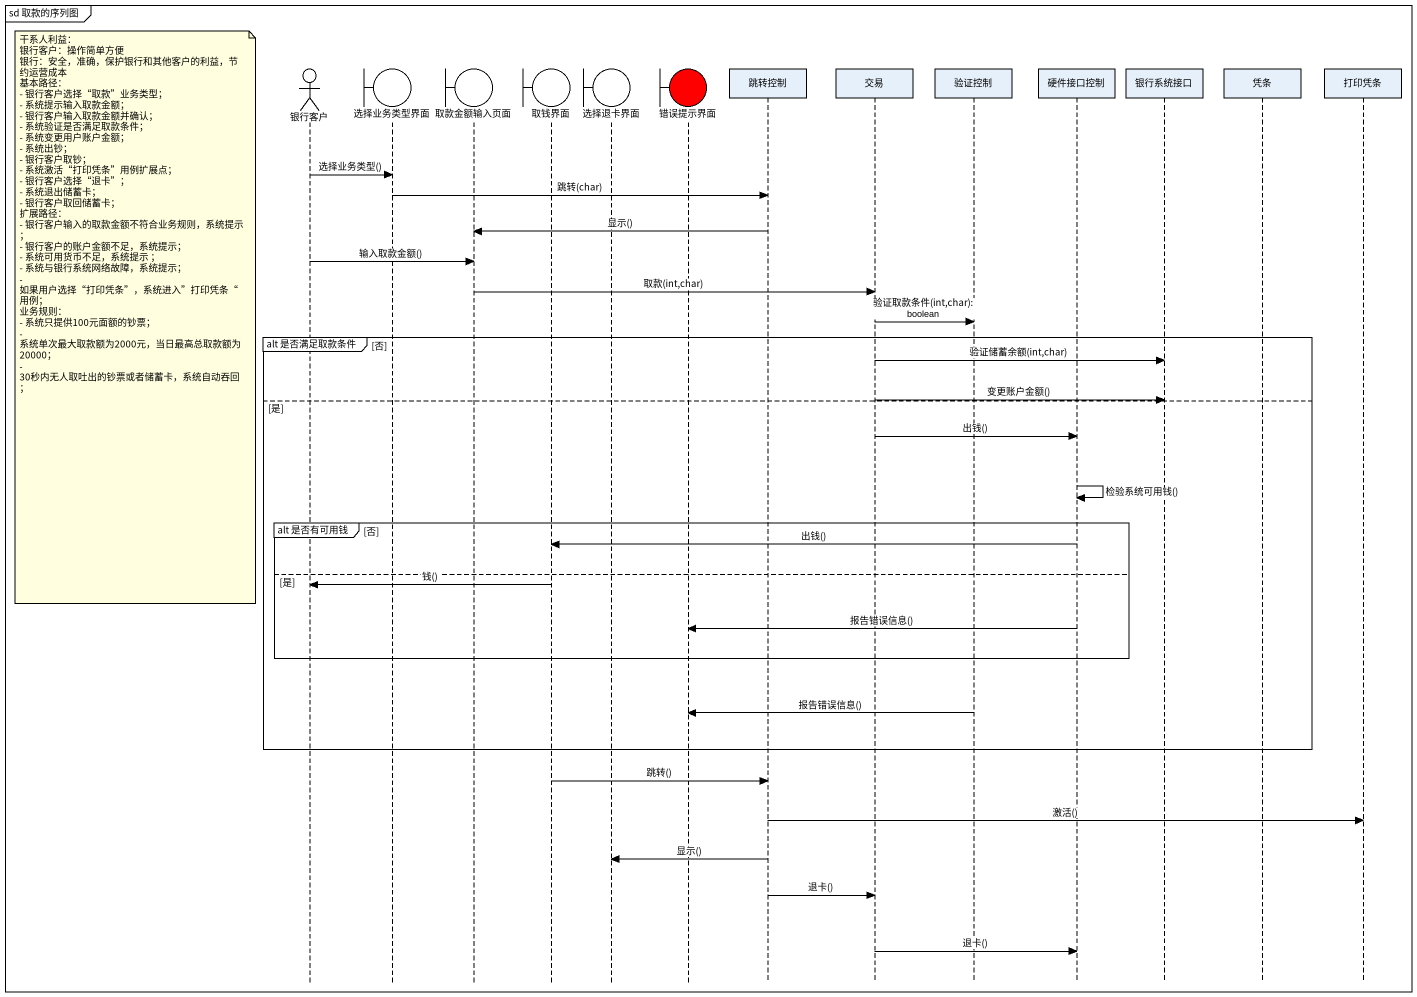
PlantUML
@startuml
mainframe sd 取款的序列图
hide footbox
actor 银行客户
boundary 选择业务类型界面
boundary 取款金额输入页面
boundary 取钱界面
boundary 选择退卡界面
boundary 错误提示界面 #FF0000
participant 跳转控制
participant 交易
participant 验证控制
participant 硬件接口控制
participant 银行系统接口
participant 凭条
participant 打印凭条

银行客户 -> 选择业务类型界面 : 选择业务类型()
选择业务类型界面 -> 跳转控制 : 跳转(char)
跳转控制 -> 取款金额输入页面 : 显示()
银行客户 -> 取款金额输入页面 : 输入取款金额()
取款金额输入页面 -> 交易 : 取款(int,char)
note left of 银行客户
  干系人利益：
  银行客户：操作简单方便
  银行：安全，准确，保护银行和其他客户的利益，节约运营成本
  基本路径：
  - 银行客户选择“取款”业务类型；
  - 系统提示输入取款金额；
  - 银行客户输入取款金额并确认；
  - 系统验证是否满足取款条件；
  - 系统变更用户账户金额；
  - 系统出钞；
  - 银行客户取钞；
  - 系统激活“打印凭条”用例扩展点；
  - 银行客户选择“退卡”；
  - 系统退出储蓄卡；
  - 银行客户取回储蓄卡；
  扩展路径：
  - 银行客户输入的取款金额不符合业务规则，系统提示 ；
  - 银行客户的账户金额不足，系统提示；
  - 系统可用货币不足，系统提示 ；
  - 系统与银行系统网络故障，系统提示；
  - 如果用户选择“打印凭条”，系统进入”打印凭条“用例；
  业务规则：
  - 系统只提供100元面额的钞票；
  - 系统单次最大取款额为2000元，当日最高总取款额为20000；
  - 30秒内无人取吐出的钞票或者储蓄卡，系统自动吞回；
end note
交易 -> 验证控制 : 验证取款条件(int,char): boolean
group alt 是否满足取款条件 [否]
  交易 -> 银行系统接口 : 验证储蓄余额(int,char)
  交易 -> 银行系统接口 : 变更账户金额()
else 是
  交易 -> 硬件接口控制 : 出钱()
  硬件接口控制 -> 硬件接口控制 : 检验系统可用钱()
  group alt 是否有可用钱 [否]
    硬件接口控制 -> 取钱界面 : 出钱()
  else 是
    取钱界面 -> 银行客户 : 钱()
    硬件接口控制 -> 错误提示界面 : 报告错误信息()
  end
  验证控制 -> 错误提示界面 : 报告错误信息()
end
取钱界面 -> 跳转控制 : 跳转()
跳转控制 -> 打印凭条 : 激活()
跳转控制 -> 选择退卡界面 : 显示()
跳转控制 -> 交易 : 退卡()
交易 -> 硬件接口控制 : 退卡()
@enduml
